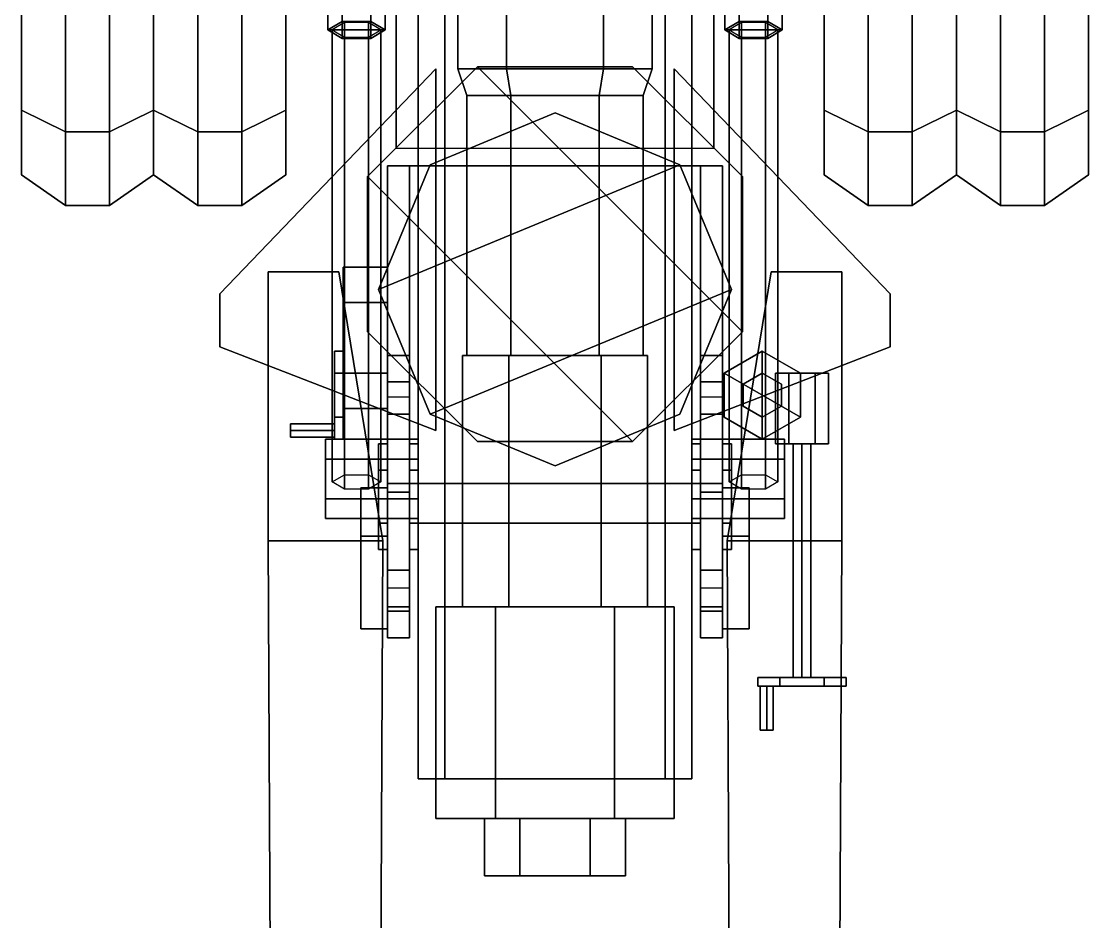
# Model space of a CAD drawing. Extents: x -1.2 to 1.2, y -5 to 5.4.
# Drawn here: x -1.21 to 1.21, y -1.434 to 0.608 of the extents above; entities that cross this region are included whole.
import ezdxf

# ---------------------------------------------------------------- set-up
doc = ezdxf.new("R2010")
doc.units = 0
doc.layers.get('0').update_dxf_attribs({"linetype": 'CONTINUOUS'})
for name, color, linetype in [('GUN', 1, 'CONTINUOUS'), ('HYDR1', 2, 'CONTINUOUS'), ('HYDR2', 4, 'CONTINUOUS'), ('LEGS', 5, 'CONTINUOUS'), ('SLEEVE', 5, 'CONTINUOUS'), ('TURRET', 3, 'CONTINUOUS'), ('WHEELS', 2, 'CONTINUOUS')]:
    doc.layers.add(name, color=color, linetype=linetype)

msp = doc.modelspace()

# ---------------------------------------------------------------- linework, layer by layer
for points in [[(-0.36, 1.42, 0.41), (-0.36, 0.32, 0.41), (-0.36, 0.32, 0.77), (-0.36, 1.42, 0.77)], [(-0.36, 0.32, 0.77), (0.36, 0.32, 0.77), (0.36, 1.42, 0.77), (-0.36, 1.42, 0.77)], [(0.36, 1.42, 0.77), (0.36, 0.32, 0.77), (0.36, 0.32, 0.41), (0.36, 1.42, 0.41)], [(-0.27, 0.5, 0.49), (-0.27, 0.5, 0.41), (-0.76, -0.01, 0.41), (-0.76, -0.01, 0.49)], [(-0.27, 0.5, 0.41), (-0.27, -0.32, 0.41), (-0.76, -0.13, 0.41), (-0.76, -0.01, 0.41)], [(-0.76, -0.01, 0.49), (-0.76, -0.13, 0.49), (-0.27, -0.32, 0.49), (-0.27, 0.5, 0.49)], [(-0.76, -0.01, 0.99), (-0.76, -0.13, 0.99), (-0.27, -0.32, 0.99), (-0.27, 0.5, 0.99)], [(-0.27, 0.5, 0.99), (-0.27, 0.5, 0.91), (-0.76, -0.01, 0.91), (-0.76, -0.01, 0.99)], [(-0.27, 0.5, 0.91), (-0.27, -0.32, 0.91), (-0.76, -0.13, 0.91), (-0.76, -0.01, 0.91)], [(-0.176, 0.505, 0.41), (-0.425, 0.256, 0.41), (-0.425, 0.256, 1.08), (-0.176, 0.505, 1.08)], [(-0.425, 0.256, 1.08), (0.176, -0.345, 1.08), (0.425, -0.096, 1.08), (-0.176, 0.505, 1.08)], [(-0.176, 0.505, 0.41), (0.425, -0.096, 0.41), (0.176, -0.345, 0.41), (-0.425, 0.256, 0.41)], [(-0.27, -0.32, 0.49), (-0.27, -0.32, 0.41), (-0.27, 0.5, 0.41), (-0.27, 0.5, 0.49)], [(-0.27, -0.32, 0.99), (-0.27, -0.32, 0.91), (-0.27, 0.5, 0.91), (-0.27, 0.5, 0.99)], [(0.176, 0.505, 0.41), (-0.176, 0.505, 0.41), (-0.176, 0.505, 1.08), (0.176, 0.505, 1.08)], [(-0.176, 0.505, 1.08), (0.425, -0.096, 1.08), (0.425, 0.256, 1.08), (0.176, 0.505, 1.08)], [(0.176, 0.505, 0.41), (0.425, 0.256, 0.41), (0.425, -0.096, 0.41), (-0.176, 0.505, 0.41)], [(0.425, 0.256, 0.41), (0.176, 0.505, 0.41), (0.176, 0.505, 1.08), (0.425, 0.256, 1.08)], [(0.27, 0.5, 0.41), (0.27, -0.32, 0.41), (0.27, -0.32, 0.49), (0.27, 0.5, 0.49)], [(0.27, 0.5, 0.49), (0.27, -0.32, 0.49), (0.76, -0.13, 0.49), (0.76, -0.01, 0.49)], [(0.76, -0.01, 0.49), (0.76, -0.01, 0.41), (0.27, 0.5, 0.41), (0.27, 0.5, 0.49)], [(0.76, -0.01, 0.41), (0.76, -0.13, 0.41), (0.27, -0.32, 0.41), (0.27, 0.5, 0.41)], [(0.27, 0.5, 0.99), (0.27, -0.32, 0.99), (0.76, -0.13, 0.99), (0.76, -0.01, 0.99)], [(0.76, -0.01, 0.99), (0.76, -0.01, 0.91), (0.27, 0.5, 0.91), (0.27, 0.5, 0.99)], [(0.27, 0.5, 0.91), (0.27, -0.32, 0.91), (0.27, -0.32, 0.99), (0.27, 0.5, 0.99)], [(0.76, -0.01, 0.91), (0.76, -0.13, 0.91), (0.27, -0.32, 0.91), (0.27, 0.5, 0.91)], [(-0.425, 0.256, 0.41), (-0.425, -0.096, 0.41), (-0.425, -0.096, 1.08), (-0.425, 0.256, 1.08)], [(-0.425, -0.096, 1.08), (-0.176, -0.345, 1.08), (0.176, -0.345, 1.08), (-0.425, 0.256, 1.08)], [(-0.425, 0.256, 0.41), (0.176, -0.345, 0.41), (-0.176, -0.345, 0.41), (-0.425, -0.096, 0.41)], [(0.425, -0.096, 0.41), (0.425, 0.256, 0.41), (0.425, 0.256, 1.08), (0.425, -0.096, 1.08)], [(-0.76, -0.01, 0.41), (-0.76, -0.13, 0.41), (-0.76, -0.13, 0.49), (-0.76, -0.01, 0.49)], [(-0.76, -0.01, 0.91), (-0.76, -0.13, 0.91), (-0.76, -0.13, 0.99), (-0.76, -0.01, 0.99)], [(0.76, -0.13, 0.49), (0.76, -0.13, 0.41), (0.76, -0.01, 0.41), (0.76, -0.01, 0.49)], [(0.76, -0.13, 0.99), (0.76, -0.13, 0.91), (0.76, -0.01, 0.91), (0.76, -0.01, 0.99)], [(-0.425, -0.096, 0.41), (-0.176, -0.345, 0.41), (-0.176, -0.345, 1.08), (-0.425, -0.096, 1.08)], [(0.176, -0.345, 0.41), (0.425, -0.096, 0.41), (0.425, -0.096, 1.08), (0.176, -0.345, 1.08)], [(-0.76, -0.13, 0.49), (-0.76, -0.13, 0.41), (-0.27, -0.32, 0.41), (-0.27, -0.32, 0.49)], [(-0.76, -0.13, 0.99), (-0.76, -0.13, 0.91), (-0.27, -0.32, 0.91), (-0.27, -0.32, 0.99)], [(0.27, -0.32, 0.49), (0.27, -0.32, 0.41), (0.76, -0.13, 0.41), (0.76, -0.13, 0.49)], [(0.27, -0.32, 0.99), (0.27, -0.32, 0.91), (0.76, -0.13, 0.91), (0.76, -0.13, 0.99)], [(-0.176, -0.345, 0.41), (0.176, -0.345, 0.41), (0.176, -0.345, 1.08), (-0.176, -0.345, 1.08)]]:
    msp.add_3dface(points)
at = {"layer": 'GUN'}
for points in [[(-0.11, 1.99, 2.1405), (-0.22, 1.99, 1.95), (-0.22, 0.5, 1.95), (-0.11, 0.5, 2.1405)], [(-0.22, 1.99, 1.95), (-0.11, 1.99, 1.7595), (-0.11, 0.5, 1.7595), (-0.22, 0.5, 1.95)], [(0.11, 1.99, 2.1405), (-0.11, 1.99, 2.1405), (-0.11, 0.5, 2.1405), (0.11, 0.5, 2.1405)], [(-0.11, 1.99, 1.7595), (0.11, 1.99, 1.7595), (0.11, 0.5, 1.7595), (-0.11, 0.5, 1.7595)], [(0.22, 1.99, 1.95), (0.11, 1.99, 2.1405), (0.11, 0.5, 2.1405), (0.22, 0.5, 1.95)], [(0.11, 1.99, 1.7595), (0.22, 1.99, 1.95), (0.22, 0.5, 1.95), (0.11, 0.5, 1.7595)], [(-0.11, 0.5, 2.1405), (-0.22, 0.5, 1.95), (-0.2, 0.44, 1.95), (-0.1, 0.44, 2.1232)], [(-0.22, 0.5, 1.95), (-0.11, 0.5, 1.7595), (-0.1, 0.44, 1.7768), (-0.2, 0.44, 1.95)], [(0.11, 0.5, 2.1405), (-0.11, 0.5, 2.1405), (-0.1, 0.44, 2.1232), (0.1, 0.44, 2.1232)], [(-0.11, 0.5, 1.7595), (0.11, 0.5, 1.7595), (0.1, 0.44, 1.7768), (-0.1, 0.44, 1.7768)], [(0.22, 0.5, 1.95), (0.11, 0.5, 2.1405), (0.1, 0.44, 2.1232), (0.2, 0.44, 1.95)], [(0.11, 0.5, 1.7595), (0.22, 0.5, 1.95), (0.2, 0.44, 1.95), (0.1, 0.44, 1.7768)], [(-0.1, 0.44, 2.1232), (-0.2, 0.44, 1.95), (-0.2, -0.15, 1.95), (-0.1, -0.15, 2.1232)], [(-0.2, 0.44, 1.95), (-0.1, 0.44, 1.7768), (-0.1, -0.15, 1.7768), (-0.2, -0.15, 1.95)], [(0.1, 0.44, 2.1232), (-0.1, 0.44, 2.1232), (-0.1, -0.15, 2.1232), (0.1, -0.15, 2.1232)], [(-0.1, 0.44, 1.7768), (0.1, 0.44, 1.7768), (0.1, -0.15, 1.7768), (-0.1, -0.15, 1.7768)], [(0.2, 0.44, 1.95), (0.1, 0.44, 2.1232), (0.1, -0.15, 2.1232), (0.2, -0.15, 1.95)], [(0.1, 0.44, 1.7768), (0.2, 0.44, 1.95), (0.2, -0.15, 1.95), (0.1, -0.15, 1.7768)], [(-0.105, -0.15, 2.1319), (-0.21, -0.15, 1.95), (-0.21, -0.72, 1.95), (-0.105, -0.72, 2.1319)], [(-0.21, -0.15, 1.95), (-0.105, -0.15, 1.7681), (-0.105, -0.72, 1.7681), (-0.21, -0.72, 1.95)], [(0.21, -0.15, 1.95), (-0.21, -0.15, 1.95), (-0.105, -0.15, 2.1319), (0.105, -0.15, 2.1319)], [(0.105, -0.15, 1.7681), (-0.105, -0.15, 1.7681), (-0.21, -0.15, 1.95), (0.21, -0.15, 1.95)], [(0.105, -0.15, 2.1319), (-0.105, -0.15, 2.1319), (-0.105, -0.72, 2.1319), (0.105, -0.72, 2.1319)], [(-0.105, -0.15, 1.7681), (0.105, -0.15, 1.7681), (0.105, -0.72, 1.7681), (-0.105, -0.72, 1.7681)], [(0.21, -0.15, 1.95), (0.105, -0.15, 2.1319), (0.105, -0.72, 2.1319), (0.21, -0.72, 1.95)], [(0.105, -0.15, 1.7681), (0.21, -0.15, 1.95), (0.21, -0.72, 1.95), (0.105, -0.72, 1.7681)], [(-0.135, -0.72, 2.1838), (-0.27, -0.72, 1.95), (-0.27, -1.2, 1.95), (-0.135, -1.2, 2.1838)], [(-0.27, -0.72, 1.95), (-0.135, -0.72, 1.7162), (-0.135, -1.2, 1.7162), (-0.27, -1.2, 1.95)], [(0.27, -0.72, 1.95), (-0.27, -0.72, 1.95), (-0.135, -0.72, 2.1838), (0.135, -0.72, 2.1838)], [(0.135, -0.72, 1.7162), (-0.135, -0.72, 1.7162), (-0.27, -0.72, 1.95), (0.27, -0.72, 1.95)], [(0.135, -0.72, 2.1838), (-0.135, -0.72, 2.1838), (-0.135, -1.2, 2.1838), (0.135, -1.2, 2.1838)], [(-0.135, -0.72, 1.7162), (0.135, -0.72, 1.7162), (0.135, -1.2, 1.7162), (-0.135, -1.2, 1.7162)], [(0.27, -0.72, 1.95), (0.135, -0.72, 2.1838), (0.135, -1.2, 2.1838), (0.27, -1.2, 1.95)], [(0.135, -0.72, 1.7162), (0.27, -0.72, 1.95), (0.27, -1.2, 1.95), (0.135, -1.2, 1.7162)], [(0.135, -1.2, 2.1838), (-0.135, -1.2, 2.1838), (-0.27, -1.2, 1.95), (0.27, -1.2, 1.95)], [(0.27, -1.2, 1.95), (-0.27, -1.2, 1.95), (-0.135, -1.2, 1.7162), (0.135, -1.2, 1.7162)], [(-0.08, -1.2, 2.0886), (-0.16, -1.2, 1.95), (-0.16, -1.33, 1.95), (-0.08, -1.33, 2.0886)], [(-0.16, -1.2, 1.95), (-0.08, -1.2, 1.8114), (-0.08, -1.33, 1.8114), (-0.16, -1.33, 1.95)], [(0.08, -1.2, 2.0886), (-0.08, -1.2, 2.0886), (-0.08, -1.33, 2.0886), (0.08, -1.33, 2.0886)], [(-0.08, -1.2, 1.8114), (0.08, -1.2, 1.8114), (0.08, -1.33, 1.8114), (-0.08, -1.33, 1.8114)], [(0.16, -1.2, 1.95), (0.08, -1.2, 2.0886), (0.08, -1.33, 2.0886), (0.16, -1.33, 1.95)], [(0.08, -1.2, 1.8114), (0.16, -1.2, 1.95), (0.16, -1.33, 1.95), (0.08, -1.33, 1.8114)], [(0.08, -1.33, 2.0886), (-0.08, -1.33, 2.0886), (-0.16, -1.33, 1.95), (0.16, -1.33, 1.95)], [(0.16, -1.33, 1.95), (-0.16, -1.33, 1.95), (-0.08, -1.33, 1.8114), (0.08, -1.33, 1.8114)]]:
    msp.add_3dface(points, dxfattribs=at)
at = {"layer": 'HYDR1'}
for points in [[(-0.4825, 1.2093, 1.7329), (-0.515, 1.19, 1.68), (-0.515, 0.5886, 1.8989), (-0.4825, 0.6078, 1.9518)], [(-0.515, 1.19, 1.68), (-0.4825, 1.1707, 1.6271), (-0.4825, 0.5693, 1.846), (-0.515, 0.5886, 1.8989)], [(-0.385, 1.19, 1.68), (-0.4175, 1.2093, 1.7329), (-0.4175, 0.6078, 1.9518), (-0.385, 0.5886, 1.8989)], [(-0.4175, 1.1707, 1.6271), (-0.385, 1.19, 1.68), (-0.385, 0.5886, 1.8989), (-0.4175, 0.5693, 1.846)], [(0.4175, 1.2093, 1.7329), (0.385, 1.19, 1.68), (0.385, 0.5886, 1.8989), (0.4175, 0.6078, 1.9518)], [(0.385, 1.19, 1.68), (0.4175, 1.1707, 1.6271), (0.4175, 0.5693, 1.846), (0.385, 0.5886, 1.8989)], [(0.515, 1.19, 1.68), (0.4825, 1.2093, 1.7329), (0.4825, 0.6078, 1.9518), (0.515, 0.5886, 1.8989)], [(0.4825, 1.1707, 1.6271), (0.515, 1.19, 1.68), (0.515, 0.5886, 1.8989), (0.4825, 0.5693, 1.846)], [(-0.4825, 1.1707, 1.6271), (-0.4175, 1.1707, 1.6271), (-0.4175, 0.5693, 1.846), (-0.4825, 0.5693, 1.846)], [(0.4175, 1.1707, 1.6271), (0.4825, 1.1707, 1.6271), (0.4825, 0.5693, 1.846), (0.4175, 0.5693, 1.846)], [(-0.4175, 0.6078, 1.9518), (-0.4825, 0.6078, 1.9518), (-0.515, 0.5886, 1.8989), (-0.385, 0.5886, 1.8989)], [(0.4825, 0.6078, 1.9518), (0.4175, 0.6078, 1.9518), (0.385, 0.5886, 1.8989), (0.515, 0.5886, 1.8989)], [(-0.385, 0.5886, 1.8989), (-0.515, 0.5886, 1.8989), (-0.4825, 0.5693, 1.846), (-0.4175, 0.5693, 1.846)], [(0.515, 0.5886, 1.8989), (0.385, 0.5886, 1.8989), (0.4175, 0.5693, 1.846), (0.4825, 0.5693, 1.846)]]:
    msp.add_3dface(points, dxfattribs=at)
at = {"layer": 'HYDR2'}
for points in [[(-0.4775, 0.6049, 1.9437), (-0.505, 0.5886, 1.8989), (-0.505, -0.4368, 2.2721), (-0.4775, -0.4205, 2.3169)], [(-0.505, 0.5886, 1.8989), (-0.4775, 0.5723, 1.8541), (-0.4775, -0.4531, 2.2273), (-0.505, -0.4368, 2.2721)], [(-0.4225, 0.6049, 1.9437), (-0.4775, 0.6049, 1.9437), (-0.4775, -0.4205, 2.3169), (-0.4225, -0.4205, 2.3169)], [(-0.395, 0.5886, 1.8989), (-0.4225, 0.6049, 1.9437), (-0.4225, -0.4205, 2.3169), (-0.395, -0.4368, 2.2721)], [(-0.4225, 0.5723, 1.8541), (-0.395, 0.5886, 1.8989), (-0.395, -0.4368, 2.2721), (-0.4225, -0.4531, 2.2273)], [(0.4225, 0.6049, 1.9437), (0.395, 0.5886, 1.8989), (0.395, -0.4368, 2.2721), (0.4225, -0.4205, 2.3169)], [(0.395, 0.5886, 1.8989), (0.4225, 0.5723, 1.8541), (0.4225, -0.4531, 2.2273), (0.395, -0.4368, 2.2721)], [(0.4775, 0.6049, 1.9437), (0.4225, 0.6049, 1.9437), (0.4225, -0.4205, 2.3169), (0.4775, -0.4205, 2.3169)], [(0.505, 0.5886, 1.8989), (0.4775, 0.6049, 1.9437), (0.4775, -0.4205, 2.3169), (0.505, -0.4368, 2.2721)], [(0.4775, 0.5723, 1.8541), (0.505, 0.5886, 1.8989), (0.505, -0.4368, 2.2721), (0.4775, -0.4531, 2.2273)], [(-0.4775, 0.5723, 1.8541), (-0.4225, 0.5723, 1.8541), (-0.4225, -0.4531, 2.2273), (-0.4775, -0.4531, 2.2273)], [(0.4225, 0.5723, 1.8541), (0.4775, 0.5723, 1.8541), (0.4775, -0.4531, 2.2273), (0.4225, -0.4531, 2.2273)], [(-0.52, -0.34, 2.27), (-0.52, -0.385, 2.3479), (-0.31, -0.385, 2.3479), (-0.31, -0.34, 2.27)], [(-0.52, -0.385, 2.1921), (-0.52, -0.34, 2.27), (-0.31, -0.34, 2.27), (-0.31, -0.385, 2.1921)], [(-0.52, -0.34, 2.27), (-0.52, -0.52, 2.27), (-0.52, -0.475, 2.3479), (-0.52, -0.385, 2.3479)], [(-0.52, -0.385, 2.1921), (-0.52, -0.475, 2.1921), (-0.52, -0.52, 2.27), (-0.52, -0.34, 2.27)], [(-0.31, -0.475, 2.1921), (-0.31, -0.385, 2.1921), (-0.31, -0.34, 2.27), (-0.31, -0.52, 2.27)], [(-0.31, -0.52, 2.27), (-0.31, -0.34, 2.27), (-0.31, -0.385, 2.3479), (-0.31, -0.475, 2.3479)], [(0.52, -0.34, 2.27), (0.52, -0.385, 2.1921), (0.31, -0.385, 2.1921), (0.31, -0.34, 2.27)], [(0.52, -0.385, 2.3479), (0.52, -0.34, 2.27), (0.31, -0.34, 2.27), (0.31, -0.385, 2.3479)], [(0.31, -0.52, 2.27), (0.31, -0.34, 2.27), (0.31, -0.385, 2.1921), (0.31, -0.475, 2.1921)], [(0.31, -0.475, 2.3479), (0.31, -0.385, 2.3479), (0.31, -0.34, 2.27), (0.31, -0.52, 2.27)], [(0.52, -0.475, 2.1921), (0.52, -0.385, 2.1921), (0.52, -0.34, 2.27), (0.52, -0.52, 2.27)], [(0.52, -0.52, 2.27), (0.52, -0.34, 2.27), (0.52, -0.385, 2.3479), (0.52, -0.475, 2.3479)], [(-0.52, -0.385, 2.3479), (-0.52, -0.475, 2.3479), (-0.31, -0.475, 2.3479), (-0.31, -0.385, 2.3479)], [(-0.52, -0.475, 2.1921), (-0.52, -0.385, 2.1921), (-0.31, -0.385, 2.1921), (-0.31, -0.475, 2.1921)], [(0.52, -0.475, 2.3479), (0.52, -0.385, 2.3479), (0.31, -0.385, 2.3479), (0.31, -0.475, 2.3479)], [(0.52, -0.385, 2.1921), (0.52, -0.475, 2.1921), (0.31, -0.475, 2.1921), (0.31, -0.385, 2.1921)], [(-0.52, -0.475, 2.3479), (-0.52, -0.52, 2.27), (-0.31, -0.52, 2.27), (-0.31, -0.475, 2.3479)], [(-0.52, -0.52, 2.27), (-0.52, -0.475, 2.1921), (-0.31, -0.475, 2.1921), (-0.31, -0.52, 2.27)], [(0.52, -0.475, 2.1921), (0.52, -0.52, 2.27), (0.31, -0.52, 2.27), (0.31, -0.475, 2.1921)], [(0.52, -0.52, 2.27), (0.52, -0.475, 2.3479), (0.31, -0.475, 2.3479), (0.31, -0.52, 2.27)]]:
    msp.add_3dface(points, dxfattribs=at)
at = {"layer": 'LEGS'}
for points in [[(-0.65, 0.04, 0.44), (-0.65, -0.57, 0.44), (-0.65, -0.57, 0.91), (-0.65, 0.04, 0.91)], [(-0.49, 0.04, 0.44), (-0.39, -0.57, 0.44), (-0.65, -0.57, 0.44), (-0.65, 0.04, 0.44)], [(-0.65, 0.04, 0.91), (-0.65, -0.57, 0.91), (-0.39, -0.57, 0.91), (-0.49, 0.04, 0.91)], [(-0.49, 0.04, 0.91), (-0.49, 0.04, 0.44), (-0.65, 0.04, 0.44), (-0.65, 0.04, 0.91)], [(-0.39, -0.57, 0.91), (-0.39, -0.57, 0.44), (-0.49, 0.04, 0.44), (-0.49, 0.04, 0.91)], [(0.49, 0.04, 0.44), (0.39, -0.57, 0.44), (0.39, -0.57, 0.91), (0.49, 0.04, 0.91)], [(0.65, 0.04, 0.44), (0.65, -0.57, 0.44), (0.39, -0.57, 0.44), (0.49, 0.04, 0.44)], [(0.49, 0.04, 0.91), (0.39, -0.57, 0.91), (0.65, -0.57, 0.91), (0.65, 0.04, 0.91)], [(0.65, 0.04, 0.91), (0.65, 0.04, 0.44), (0.49, 0.04, 0.44), (0.49, 0.04, 0.91)], [(0.65, -0.57, 0.91), (0.65, -0.57, 0.44), (0.65, 0.04, 0.44), (0.65, 0.04, 0.91)], [(-0.65, -0.57, 0.44), (-0.63, -4.8, 0.44), (-0.63, -4.8, 0.58), (-0.65, -0.57, 0.91)], [(-0.65, -0.57, 0.91), (-0.63, -4.8, 0.58), (-0.41, -4.8, 0.58), (-0.39, -0.57, 0.91)], [(-0.39, -0.57, 0.44), (-0.41, -4.8, 0.44), (-0.63, -4.8, 0.44), (-0.65, -0.57, 0.44)], [(-0.39, -0.57, 0.91), (-0.39, -0.57, 0.44), (-0.65, -0.57, 0.44), (-0.65, -0.57, 0.91)], [(-0.65, -0.57, 0.91), (-0.65, -0.57, 0.44), (-0.39, -0.57, 0.44), (-0.39, -0.57, 0.91)], [(-0.41, -4.8, 0.58), (-0.41, -4.8, 0.44), (-0.39, -0.57, 0.44), (-0.39, -0.57, 0.91)], [(0.39, -0.57, 0.44), (0.41, -4.8, 0.44), (0.41, -4.8, 0.58), (0.39, -0.57, 0.91)], [(0.65, -0.57, 0.91), (0.65, -0.57, 0.44), (0.39, -0.57, 0.44), (0.39, -0.57, 0.91)], [(0.39, -0.57, 0.91), (0.41, -4.8, 0.58), (0.63, -4.8, 0.58), (0.65, -0.57, 0.91)], [(0.65, -0.57, 0.44), (0.63, -4.8, 0.44), (0.41, -4.8, 0.44), (0.39, -0.57, 0.44)], [(0.39, -0.57, 0.91), (0.39, -0.57, 0.44), (0.65, -0.57, 0.44), (0.65, -0.57, 0.91)], [(0.63, -4.8, 0.58), (0.63, -4.8, 0.44), (0.65, -0.57, 0.44), (0.65, -0.57, 0.91)]]:
    msp.add_3dface(points, dxfattribs=at)
at = {"layer": 'SLEEVE'}
for points in [[(-0.25, 1.55, 1.39), (-0.25, -0.53, 1.39), (-0.31, -0.53, 1.45), (-0.31, 1.55, 1.45)], [(-0.31, 1.55, 1.45), (-0.31, -0.53, 1.45), (-0.31, -0.53, 1.76), (-0.31, 1.55, 1.76)], [(-0.31, 1.55, 1.76), (-0.31, -0.53, 1.76), (0.31, -0.53, 1.76), (0.31, 1.55, 1.76)], [(0.25, 1.55, 1.39), (0.25, -0.53, 1.39), (-0.25, -0.53, 1.39), (-0.25, 1.55, 1.39)], [(0.31, -0.53, 1.45), (0.25, -0.53, 1.39), (0.25, 1.55, 1.39), (0.31, 1.55, 1.45)], [(0.31, -0.53, 1.76), (0.31, -0.53, 1.45), (0.31, 1.55, 1.45), (0.31, 1.55, 1.76)], [(-0.38, -0.41, 1.9939), (-0.38, -0.35, 1.89), (-0.4, -0.35, 1.89), (-0.4, -0.41, 1.9939)], [(-0.38, -0.35, 1.89), (-0.38, -0.41, 1.7861), (-0.4, -0.41, 1.7861), (-0.4, -0.35, 1.89)], [(-0.4, -0.53, 1.7861), (-0.4, -0.41, 1.9939), (-0.4, -0.35, 1.89), (-0.4, -0.41, 1.7861)], [(-0.31, -0.41, 1.9939), (-0.31, -0.35, 1.89), (-0.33, -0.35, 1.89), (-0.33, -0.41, 1.9939)], [(-0.31, -0.35, 1.89), (-0.31, -0.41, 1.7861), (-0.33, -0.41, 1.7861), (-0.33, -0.35, 1.89)], [(0.33, -0.41, 1.9939), (0.33, -0.35, 1.89), (0.31, -0.35, 1.89), (0.31, -0.41, 1.9939)], [(0.33, -0.35, 1.89), (0.33, -0.41, 1.7861), (0.31, -0.41, 1.7861), (0.31, -0.35, 1.89)], [(0.4, -0.41, 1.9939), (0.4, -0.35, 1.89), (0.38, -0.35, 1.89), (0.38, -0.41, 1.9939)], [(0.4, -0.35, 1.89), (0.4, -0.41, 1.7861), (0.38, -0.41, 1.7861), (0.38, -0.35, 1.89)], [(0.4, -0.41, 1.7861), (0.4, -0.35, 1.89), (0.4, -0.41, 1.9939), (0.4, -0.53, 1.7861)], [(-0.38, -0.53, 1.9939), (-0.38, -0.41, 1.9939), (-0.4, -0.41, 1.9939), (-0.4, -0.53, 1.9939)], [(-0.38, -0.41, 1.7861), (-0.38, -0.53, 1.7861), (-0.4, -0.53, 1.7861), (-0.4, -0.41, 1.7861)], [(-0.4, -0.59, 1.89), (-0.4, -0.53, 1.9939), (-0.4, -0.41, 1.9939), (-0.4, -0.53, 1.7861)], [(-0.31, -0.53, 1.9939), (-0.31, -0.41, 1.9939), (-0.33, -0.41, 1.9939), (-0.33, -0.53, 1.9939)], [(-0.31, -0.41, 1.7861), (-0.31, -0.53, 1.7861), (-0.33, -0.53, 1.7861), (-0.33, -0.41, 1.7861)], [(0.33, -0.53, 1.9939), (0.33, -0.41, 1.9939), (0.31, -0.41, 1.9939), (0.31, -0.53, 1.9939)], [(0.33, -0.41, 1.7861), (0.33, -0.53, 1.7861), (0.31, -0.53, 1.7861), (0.31, -0.41, 1.7861)], [(0.4, -0.53, 1.9939), (0.4, -0.41, 1.9939), (0.38, -0.41, 1.9939), (0.38, -0.53, 1.9939)], [(0.4, -0.41, 1.7861), (0.4, -0.53, 1.7861), (0.38, -0.53, 1.7861), (0.38, -0.41, 1.7861)], [(0.4, -0.53, 1.7861), (0.4, -0.41, 1.9939), (0.4, -0.53, 1.9939), (0.4, -0.59, 1.89)], [(-0.38, -0.59, 1.89), (-0.38, -0.53, 1.9939), (-0.4, -0.53, 1.9939), (-0.4, -0.59, 1.89)], [(-0.38, -0.53, 1.7861), (-0.38, -0.59, 1.89), (-0.4, -0.59, 1.89), (-0.4, -0.53, 1.7861)], [(-0.31, -0.59, 1.89), (-0.31, -0.53, 1.9939), (-0.33, -0.53, 1.9939), (-0.33, -0.59, 1.89)], [(-0.31, -0.53, 1.7861), (-0.31, -0.59, 1.89), (-0.33, -0.59, 1.89), (-0.33, -0.53, 1.7861)], [(-0.31, -0.53, 1.45), (-0.25, -0.53, 1.39), (0.25, -0.53, 1.39), (0.31, -0.53, 1.45)], [(-0.31, -0.53, 1.76), (-0.31, -0.53, 1.45), (0.31, -0.53, 1.45), (0.31, -0.53, 1.76)], [(-0.31, -0.53, 1.45), (-0.31, -1.11, 1.45), (-0.31, -1.11, 1.76), (-0.31, -0.53, 1.76)], [(-0.25, -0.53, 1.39), (-0.25, -1.11, 1.39), (-0.31, -1.11, 1.45), (-0.31, -0.53, 1.45)], [(-0.31, -1.11, 1.76), (-0.31, -1.11, 1.45), (-0.31, -0.53, 1.45), (-0.31, -0.53, 1.76)], [(-0.31, -1.11, 1.45), (-0.25, -1.11, 1.39), (-0.25, -0.53, 1.39), (-0.31, -0.53, 1.45)], [(0.25, -0.53, 1.39), (0.25, -1.11, 1.39), (-0.25, -1.11, 1.39), (-0.25, -0.53, 1.39)], [(-0.25, -0.53, 1.39), (-0.25, -1.11, 1.39), (0.25, -1.11, 1.39), (0.25, -0.53, 1.39)], [(0.31, -1.11, 1.45), (0.25, -1.11, 1.39), (0.25, -0.53, 1.39), (0.31, -0.53, 1.45)], [(0.25, -0.53, 1.39), (0.25, -1.11, 1.39), (0.31, -1.11, 1.45), (0.31, -0.53, 1.45)], [(0.31, -1.11, 1.76), (0.31, -1.11, 1.45), (0.31, -0.53, 1.45), (0.31, -0.53, 1.76)], [(0.31, -0.53, 1.45), (0.31, -1.11, 1.45), (0.31, -1.11, 1.76), (0.31, -0.53, 1.76)], [(0.33, -0.59, 1.89), (0.33, -0.53, 1.9939), (0.31, -0.53, 1.9939), (0.31, -0.59, 1.89)], [(0.33, -0.53, 1.7861), (0.33, -0.59, 1.89), (0.31, -0.59, 1.89), (0.31, -0.53, 1.7861)], [(0.4, -0.59, 1.89), (0.4, -0.53, 1.9939), (0.38, -0.53, 1.9939), (0.38, -0.59, 1.89)], [(0.4, -0.53, 1.7861), (0.4, -0.59, 1.89), (0.38, -0.59, 1.89), (0.38, -0.53, 1.7861)]]:
    msp.add_3dface(points, dxfattribs=at)
at = {"layer": 'TURRET'}
for points in [[(0, 0.4, 1.32), (-0.2828, 0.2828, 1.32), (-0.4, 0, 1.32), (0.2828, 0.2828, 1.32)], [(0, 0.4, 1.08), (-0.2828, 0.2828, 1.08), (-0.2828, 0.2828, 1.32), (0, 0.4, 1.32)], [(0.2828, 0.2828, 1.08), (0, 0.4, 1.08), (0, 0.4, 1.32), (0.2828, 0.2828, 1.32)], [(-0.2828, 0.2828, 1.08), (-0.4, 0, 1.08), (-0.4, 0, 1.32), (-0.2828, 0.2828, 1.32)], [(0.2828, 0.2828, 1.32), (-0.4, 0, 1.32), (-0.2828, -0.2828, 1.32), (0.4, 0, 1.32)], [(-0.38, 0.28, 1.32), (-0.38, -0.44, 1.32), (-0.38, -0.72, 1.67), (-0.38, -0.15, 1.75)], [(-0.33, -0.15, 1.75), (-0.33, 0.28, 1.32), (-0.38, 0.28, 1.32), (-0.38, -0.15, 1.75)], [(-0.38, 0.28, 1.32), (0.38, 0.28, 1.32), (0.38, 0.28, 1.27), (-0.38, 0.28, 1.27)], [(0.38, 0.28, 1.27), (0.38, -0.44, 1.27), (-0.38, -0.44, 1.27), (-0.38, 0.28, 1.27)], [(-0.38, 0.28, 1.27), (-0.38, -0.44, 1.27), (-0.38, -0.44, 1.32), (-0.38, 0.28, 1.32)], [(-0.33, -0.72, 1.67), (-0.33, -0.44, 1.32), (-0.33, 0.28, 1.32), (-0.33, -0.15, 1.75)], [(-0.33, -0.44, 1.32), (0.33, -0.44, 1.32), (0.33, 0.28, 1.32), (-0.33, 0.28, 1.32)], [(0.4, 0, 1.08), (0.2828, 0.2828, 1.08), (0.2828, 0.2828, 1.32), (0.4, 0, 1.32)], [(0.38, -0.15, 1.75), (0.38, 0.28, 1.32), (0.33, 0.28, 1.32), (0.33, -0.15, 1.75)], [(0.33, 0.28, 1.32), (0.33, -0.44, 1.32), (0.33, -0.72, 1.67), (0.33, -0.15, 1.75)], [(0.38, -0.72, 1.67), (0.38, -0.44, 1.32), (0.38, 0.28, 1.32), (0.38, -0.15, 1.75)], [(0.38, 0.28, 1.32), (0.38, -0.44, 1.32), (0.38, -0.44, 1.27), (0.38, 0.28, 1.27)], [(-0.38, -0.03, 1.5886), (-0.38, 0.05, 1.45), (-0.48, 0.05, 1.45), (-0.48, -0.03, 1.5886)], [(-0.38, 0.05, 1.45), (-0.38, -0.03, 1.3114), (-0.48, -0.03, 1.3114), (-0.48, 0.05, 1.45)], [(-0.48, -0.19, 1.5886), (-0.48, -0.03, 1.5886), (-0.48, 0.05, 1.45), (-0.48, -0.27, 1.45)], [(-0.48, -0.27, 1.45), (-0.48, 0.05, 1.45), (-0.48, -0.03, 1.3114), (-0.48, -0.19, 1.3114)], [(-0.4, 0, 1.08), (-0.2828, -0.2828, 1.08), (-0.2828, -0.2828, 1.32), (-0.4, 0, 1.32)], [(0.2828, -0.2828, 1.08), (0.4, 0, 1.08), (0.4, 0, 1.32), (0.2828, -0.2828, 1.32)], [(0.4, 0, 1.32), (-0.2828, -0.2828, 1.32), (0, -0.4, 1.32), (0.2828, -0.2828, 1.32)], [(-0.38, -0.19, 1.5886), (-0.38, -0.03, 1.5886), (-0.48, -0.03, 1.5886), (-0.48, -0.19, 1.5886)], [(-0.38, -0.03, 1.3114), (-0.38, -0.19, 1.3114), (-0.48, -0.19, 1.3114), (-0.48, -0.03, 1.3114)], [(-0.48, -0.19, 1.5366), (-0.48, -0.14, 1.45), (-0.5, -0.14, 1.45), (-0.5, -0.19, 1.5366)], [(-0.48, -0.14, 1.45), (-0.48, -0.19, 1.3634), (-0.5, -0.19, 1.3634), (-0.5, -0.14, 1.45)], [(-0.5, -0.29, 1.5366), (-0.5, -0.19, 1.5366), (-0.5, -0.14, 1.45), (-0.5, -0.34, 1.45)], [(-0.5, -0.34, 1.45), (-0.5, -0.14, 1.45), (-0.5, -0.19, 1.3634), (-0.5, -0.29, 1.3634)], [(-0.48, -0.34, 1.45), (-0.48, -0.14, 1.45), (-0.48, -0.19, 1.5366), (-0.48, -0.29, 1.5366)], [(-0.48, -0.29, 1.3634), (-0.48, -0.19, 1.3634), (-0.48, -0.14, 1.45), (-0.48, -0.34, 1.45)], [(0.47, -0.14, 1.22), (0.3834, -0.19, 1.22), (0.3834, -0.19, 1.32), (0.47, -0.14, 1.32)], [(0.3834, -0.19, 1.32), (0.5566, -0.29, 1.32), (0.5566, -0.19, 1.32), (0.47, -0.14, 1.32)], [(0.3834, -0.29, 1.22), (0.3834, -0.19, 1.22), (0.47, -0.14, 1.22), (0.47, -0.34, 1.22)], [(0.5566, -0.19, 1.22), (0.47, -0.14, 1.22), (0.47, -0.14, 1.32), (0.5566, -0.19, 1.32)], [(0.47, -0.34, 1.22), (0.47, -0.14, 1.22), (0.5566, -0.19, 1.22), (0.5566, -0.29, 1.22)], [(-0.33, -0.73, 1.97), (-0.33, -0.15, 1.75), (-0.38, -0.15, 1.75), (-0.38, -0.73, 1.97)], [(-0.38, -0.15, 1.75), (-0.38, -0.72, 1.67), (-0.38, -0.79, 1.84), (-0.38, -0.73, 1.97)], [(-0.33, -0.79, 1.84), (-0.33, -0.72, 1.67), (-0.33, -0.15, 1.75), (-0.33, -0.73, 1.97)], [(0.33, -0.15, 1.75), (0.33, -0.72, 1.67), (0.33, -0.79, 1.84), (0.33, -0.73, 1.97)], [(0.38, -0.73, 1.97), (0.38, -0.15, 1.75), (0.33, -0.15, 1.75), (0.33, -0.73, 1.97)], [(0.38, -0.79, 1.84), (0.38, -0.72, 1.67), (0.38, -0.15, 1.75), (0.38, -0.73, 1.97)], [(-0.48, -0.29, 1.5366), (-0.48, -0.19, 1.5366), (-0.5, -0.19, 1.5366), (-0.5, -0.29, 1.5366)], [(-0.48, -0.19, 1.3634), (-0.48, -0.29, 1.3634), (-0.5, -0.29, 1.3634), (-0.5, -0.19, 1.3634)], [(-0.38, -0.27, 1.45), (-0.38, -0.19, 1.5886), (-0.48, -0.19, 1.5886), (-0.48, -0.27, 1.45)], [(-0.38, -0.19, 1.3114), (-0.38, -0.27, 1.45), (-0.48, -0.27, 1.45), (-0.48, -0.19, 1.3114)], [(0.3834, -0.19, 1.22), (0.3834, -0.29, 1.22), (0.3834, -0.29, 1.32), (0.3834, -0.19, 1.32)], [(0.3834, -0.29, 1.32), (0.47, -0.34, 1.32), (0.5566, -0.29, 1.32), (0.3834, -0.19, 1.32)], [(0.47, -0.19, 1.12), (0.4267, -0.215, 1.12), (0.4267, -0.215, 1.22), (0.47, -0.19, 1.22)], [(0.47, -0.19, 1.12), (0.47, -0.29, 1.12), (0.4267, -0.265, 1.12), (0.4267, -0.215, 1.12)], [(0.5133, -0.215, 1.12), (0.47, -0.19, 1.12), (0.47, -0.19, 1.22), (0.5133, -0.215, 1.22)], [(0.5133, -0.215, 1.12), (0.5133, -0.265, 1.12), (0.47, -0.29, 1.12), (0.47, -0.19, 1.12)], [(0.53, -0.19, 1.322), (0.5, -0.19, 1.27), (0.5, -0.35, 1.27), (0.53, -0.35, 1.322)], [(0.5, -0.19, 1.27), (0.53, -0.19, 1.218), (0.53, -0.35, 1.218), (0.5, -0.35, 1.27)], [(0.62, -0.19, 1.27), (0.5, -0.19, 1.27), (0.53, -0.19, 1.322), (0.59, -0.19, 1.322)], [(0.59, -0.19, 1.218), (0.53, -0.19, 1.218), (0.5, -0.19, 1.27), (0.62, -0.19, 1.27)], [(0.59, -0.19, 1.322), (0.53, -0.19, 1.322), (0.53, -0.35, 1.322), (0.59, -0.35, 1.322)], [(0.53, -0.19, 1.218), (0.59, -0.19, 1.218), (0.59, -0.35, 1.218), (0.53, -0.35, 1.218)], [(0.5566, -0.29, 1.22), (0.5566, -0.19, 1.22), (0.5566, -0.19, 1.32), (0.5566, -0.29, 1.32)], [(0.62, -0.19, 1.27), (0.59, -0.19, 1.322), (0.59, -0.35, 1.322), (0.62, -0.35, 1.27)], [(0.59, -0.19, 1.218), (0.62, -0.19, 1.27), (0.62, -0.35, 1.27), (0.59, -0.35, 1.218)], [(-0.33, -0.2832, 2.0468), (-0.33, -0.21, 1.87), (-0.38, -0.21, 1.87), (-0.38, -0.2832, 2.0468)], [(-0.33, -0.21, 1.87), (-0.33, -0.2448, 1.786), (-0.38, -0.2448, 1.786), (-0.38, -0.21, 1.87)], [(-0.38, -0.21, 1.87), (-0.38, -0.2448, 1.786), (-0.38, -0.6769, 1.9499), (-0.38, -0.6368, 2.0468)], [(-0.38, -0.2832, 2.0468), (-0.38, -0.21, 1.87), (-0.38, -0.6368, 2.0468), (-0.38, -0.46, 2.12)], [(-0.33, -0.6368, 2.0468), (-0.33, -0.21, 1.87), (-0.33, -0.2832, 2.0468), (-0.33, -0.46, 2.12)], [(-0.33, -0.6769, 1.9499), (-0.33, -0.2448, 1.786), (-0.33, -0.21, 1.87), (-0.33, -0.6368, 2.0468)], [(0.33, -0.2832, 2.0468), (0.33, -0.21, 1.87), (0.33, -0.6368, 2.0468), (0.33, -0.46, 2.12)], [(0.33, -0.21, 1.87), (0.33, -0.2448, 1.786), (0.33, -0.6769, 1.9499), (0.33, -0.6368, 2.0468)], [(0.38, -0.2832, 2.0468), (0.38, -0.21, 1.87), (0.33, -0.21, 1.87), (0.33, -0.2832, 2.0468)], [(0.38, -0.21, 1.87), (0.38, -0.2448, 1.786), (0.33, -0.2448, 1.786), (0.33, -0.21, 1.87)], [(0.38, -0.6769, 1.9499), (0.38, -0.2448, 1.786), (0.38, -0.21, 1.87), (0.38, -0.6368, 2.0468)], [(0.38, -0.6368, 2.0468), (0.38, -0.21, 1.87), (0.38, -0.2832, 2.0468), (0.38, -0.46, 2.12)], [(0.4267, -0.215, 1.12), (0.4267, -0.265, 1.12), (0.4267, -0.265, 1.22), (0.4267, -0.215, 1.22)], [(0.5133, -0.265, 1.12), (0.5133, -0.215, 1.12), (0.5133, -0.215, 1.22), (0.5133, -0.265, 1.22)], [(0.4267, -0.265, 1.12), (0.47, -0.29, 1.12), (0.47, -0.29, 1.22), (0.4267, -0.265, 1.22)], [(0.47, -0.29, 1.12), (0.5133, -0.265, 1.12), (0.5133, -0.265, 1.22), (0.47, -0.29, 1.22)], [(-0.48, -0.34, 1.45), (-0.48, -0.29, 1.5366), (-0.5, -0.29, 1.5366), (-0.5, -0.34, 1.45)], [(-0.48, -0.29, 1.3634), (-0.48, -0.34, 1.45), (-0.5, -0.34, 1.45), (-0.5, -0.29, 1.3634)], [(-0.33, -0.46, 2.12), (-0.33, -0.2832, 2.0468), (-0.38, -0.2832, 2.0468), (-0.38, -0.46, 2.12)], [(-0.2828, -0.2828, 1.08), (0, -0.4, 1.08), (0, -0.4, 1.32), (-0.2828, -0.2828, 1.32)], [(0, -0.4, 1.08), (0.2828, -0.2828, 1.08), (0.2828, -0.2828, 1.32), (0, -0.4, 1.32)], [(0.38, -0.46, 2.12), (0.38, -0.2832, 2.0468), (0.33, -0.2832, 2.0468), (0.33, -0.46, 2.12)], [(0.3834, -0.29, 1.22), (0.47, -0.34, 1.22), (0.47, -0.34, 1.32), (0.3834, -0.29, 1.32)], [(0.47, -0.34, 1.22), (0.5566, -0.29, 1.22), (0.5566, -0.29, 1.32), (0.47, -0.34, 1.32)], [(-0.5, -0.32, 1.465), (-0.5, -0.305, 1.45), (-0.6, -0.305, 1.45), (-0.6, -0.32, 1.465)], [(-0.5, -0.305, 1.45), (-0.5, -0.32, 1.435), (-0.6, -0.32, 1.435), (-0.6, -0.305, 1.45)], [(-0.6, -0.32, 1.465), (-0.6, -0.305, 1.45), (-0.6, -0.32, 1.435), (-0.6, -0.335, 1.45)], [(-0.5, -0.335, 1.45), (-0.5, -0.32, 1.465), (-0.6, -0.32, 1.465), (-0.6, -0.335, 1.45)], [(-0.5, -0.32, 1.435), (-0.5, -0.335, 1.45), (-0.6, -0.335, 1.45), (-0.6, -0.32, 1.435)], [(0.59, -0.35, 1.322), (0.53, -0.35, 1.322), (0.5, -0.35, 1.27), (0.62, -0.35, 1.27)], [(0.62, -0.35, 1.27), (0.5, -0.35, 1.27), (0.53, -0.35, 1.218), (0.59, -0.35, 1.218)], [(0.56, -0.88, 1.25), (0.54, -0.88, 1.27), (0.54, -0.35, 1.27), (0.56, -0.35, 1.25)], [(0.54, -0.88, 1.27), (0.56, -0.88, 1.29), (0.56, -0.35, 1.29), (0.54, -0.35, 1.27)], [(0.58, -0.88, 1.27), (0.56, -0.88, 1.25), (0.56, -0.35, 1.25), (0.58, -0.35, 1.27)], [(0.56, -0.88, 1.29), (0.58, -0.88, 1.27), (0.58, -0.35, 1.27), (0.56, -0.35, 1.29)], [(-0.44, -0.45, 1.79), (-0.44, -0.77, 1.89), (-0.44, -0.56, 2.5), (-0.44, -0.45, 2.45)], [(-0.38, -0.45, 2.45), (-0.38, -0.45, 1.79), (-0.44, -0.45, 1.79), (-0.44, -0.45, 2.45)], [(-0.44, -0.45, 2.45), (-0.44, -0.56, 2.5), (-0.38, -0.56, 2.5), (-0.38, -0.45, 2.45)], [(-0.38, -0.45, 1.79), (-0.38, -0.77, 1.89), (-0.44, -0.77, 1.89), (-0.44, -0.45, 1.79)], [(-0.38, -0.72, 1.67), (-0.38, -0.44, 1.32), (-0.33, -0.44, 1.32), (-0.33, -0.72, 1.67)], [(-0.38, -0.44, 1.27), (0.38, -0.44, 1.27), (0.38, -0.44, 1.32), (-0.38, -0.44, 1.32)], [(-0.38, -0.56, 2.5), (-0.38, -0.77, 1.89), (-0.38, -0.45, 1.79), (-0.38, -0.45, 2.45)], [(0.33, -0.72, 1.67), (0.33, -0.44, 1.32), (0.38, -0.44, 1.32), (0.38, -0.72, 1.67)], [(0.44, -0.45, 1.79), (0.44, -0.77, 1.89), (0.38, -0.77, 1.89), (0.38, -0.45, 1.79)], [(0.44, -0.45, 2.45), (0.44, -0.45, 1.79), (0.38, -0.45, 1.79), (0.38, -0.45, 2.45)], [(0.38, -0.45, 1.79), (0.38, -0.77, 1.89), (0.38, -0.56, 2.5), (0.38, -0.45, 2.45)], [(0.38, -0.45, 2.45), (0.38, -0.56, 2.5), (0.44, -0.56, 2.5), (0.44, -0.45, 2.45)], [(0.44, -0.56, 2.5), (0.44, -0.77, 1.89), (0.44, -0.45, 1.79), (0.44, -0.45, 2.45)], [(-0.33, -0.6368, 2.0468), (-0.33, -0.46, 2.12), (-0.38, -0.46, 2.12), (-0.38, -0.6368, 2.0468)], [(0.38, -0.6368, 2.0468), (0.38, -0.46, 2.12), (0.33, -0.46, 2.12), (0.33, -0.6368, 2.0468)], [(-0.44, -0.56, 2.5), (-0.44, -0.77, 1.89), (-0.38, -0.77, 1.89), (-0.38, -0.56, 2.5)], [(0.38, -0.56, 2.5), (0.38, -0.77, 1.89), (0.44, -0.77, 1.89), (0.44, -0.56, 2.5)], [(-0.33, -0.6769, 1.9499), (-0.33, -0.6368, 2.0468), (-0.38, -0.6368, 2.0468), (-0.38, -0.6769, 1.9499)], [(0.38, -0.6769, 1.9499), (0.38, -0.6368, 2.0468), (0.33, -0.6368, 2.0468), (0.33, -0.6769, 1.9499)], [(-0.38, -0.79, 1.84), (-0.38, -0.72, 1.67), (-0.33, -0.72, 1.67), (-0.33, -0.79, 1.84)], [(0.33, -0.79, 1.84), (0.33, -0.72, 1.67), (0.38, -0.72, 1.67), (0.38, -0.79, 1.84)], [(-0.38, -0.73, 1.97), (-0.38, -0.79, 1.84), (-0.33, -0.79, 1.84), (-0.33, -0.73, 1.97)], [(0.33, -0.73, 1.97), (0.33, -0.79, 1.84), (0.38, -0.79, 1.84), (0.38, -0.73, 1.97)], [(0.51, -0.88, 1.3566), (0.61, -0.88, 1.3566), (0.66, -0.88, 1.27), (0.46, -0.88, 1.27)], [(0.46, -0.88, 1.27), (0.66, -0.88, 1.27), (0.61, -0.88, 1.1834), (0.51, -0.88, 1.1834)], [(0.51, -0.88, 1.3566), (0.46, -0.88, 1.27), (0.46, -0.9, 1.27), (0.51, -0.9, 1.3566)], [(0.46, -0.88, 1.27), (0.51, -0.88, 1.1834), (0.51, -0.9, 1.1834), (0.46, -0.9, 1.27)], [(0.61, -0.88, 1.3566), (0.51, -0.88, 1.3566), (0.51, -0.9, 1.3566), (0.61, -0.9, 1.3566)], [(0.51, -0.88, 1.1834), (0.61, -0.88, 1.1834), (0.61, -0.9, 1.1834), (0.51, -0.9, 1.1834)], [(0.66, -0.88, 1.27), (0.61, -0.88, 1.3566), (0.61, -0.9, 1.3566), (0.66, -0.9, 1.27)], [(0.61, -0.88, 1.1834), (0.66, -0.88, 1.27), (0.66, -0.9, 1.27), (0.61, -0.9, 1.1834)], [(0.46, -0.9, 1.27), (0.66, -0.9, 1.27), (0.61, -0.9, 1.3566), (0.51, -0.9, 1.3566)], [(0.51, -0.9, 1.1834), (0.61, -0.9, 1.1834), (0.66, -0.9, 1.27), (0.46, -0.9, 1.27)], [(0.48, -0.9, 1.285), (0.465, -0.9, 1.27), (0.465, -1, 1.27), (0.48, -1, 1.285)], [(0.465, -0.9, 1.27), (0.48, -0.9, 1.255), (0.48, -1, 1.255), (0.465, -1, 1.27)], [(0.495, -0.9, 1.27), (0.48, -0.9, 1.285), (0.48, -1, 1.285), (0.495, -1, 1.27)], [(0.48, -0.9, 1.255), (0.495, -0.9, 1.27), (0.495, -1, 1.27), (0.48, -1, 1.255)], [(0.48, -1, 1.255), (0.495, -1, 1.27), (0.48, -1, 1.285), (0.465, -1, 1.27)]]:
    msp.add_3dface(points, dxfattribs=at)
at = {"layer": 'WHEELS'}
for points in [[(-1.21, 0.26, 0.57), (-1.21, 1.1136, 0.9236), (-1.21, 1.26, 0.57), (-1.21, 0.4064, 0.2164)], [(-1.21, 0.4064, 0.2164), (-1.21, 1.26, 0.57), (-1.21, 1.1136, 0.2164), (-1.21, 0.76, 0.07)], [(-0.61, 1.1136, 0.9236), (-0.61, 0.76, 1.07), (-0.61, 0.4064, 0.9236), (-0.61, 1.26, 0.57)], [(-0.61, 1.26, 0.57), (-0.61, 0.4064, 0.9236), (-0.61, 0.26, 0.57), (-0.61, 1.1136, 0.2164)], [(0.61, 0.4064, 0.2164), (0.61, 1.26, 0.57), (0.61, 1.1136, 0.2164), (0.61, 0.76, 0.07)], [(0.61, 0.26, 0.57), (0.61, 1.1136, 0.9236), (0.61, 1.26, 0.57), (0.61, 0.4064, 0.2164)], [(1.21, 1.26, 0.57), (1.21, 0.4064, 0.9236), (1.21, 0.26, 0.57), (1.21, 1.1136, 0.2164)], [(1.21, 1.1136, 0.9236), (1.21, 0.76, 1.07), (1.21, 0.4064, 0.9236), (1.21, 1.26, 0.57)], [(-1.21, 0.4064, 0.9236), (-1.21, 0.76, 1.07), (-1.21, 1.1136, 0.9236), (-1.21, 0.26, 0.57)], [(-0.61, 1.1136, 0.2164), (-0.61, 0.26, 0.57), (-0.61, 0.4064, 0.2164), (-0.61, 0.76, 0.07)], [(0.61, 0.4064, 0.9236), (0.61, 0.76, 1.07), (0.61, 1.1136, 0.9236), (0.61, 0.26, 0.57)], [(1.21, 1.1136, 0.2164), (1.21, 0.26, 0.57), (1.21, 0.4064, 0.2164), (1.21, 0.76, 0.07)], [(-1.11, 0.76), (-1.11, 0.3569, 0.1669), (-1.21, 0.4064, 0.2164), (-1.21, 0.76, 0.07)], [(-1.11, 0.3569, 0.9731), (-1.11, 0.76, 1.14), (-1.21, 0.76, 1.07), (-1.21, 0.4064, 0.9236)], [(-1.01, 0.76), (-1.01, 0.3569, 0.1669), (-1.11, 0.3569, 0.1669), (-1.11, 0.76)], [(-1.01, 0.3569, 0.9731), (-1.01, 0.76, 1.14), (-1.11, 0.76, 1.14), (-1.11, 0.3569, 0.9731)], [(-1.01, 0.3569, 0.1669), (-1.01, 0.76), (-0.91, 0.76, 0.07), (-0.91, 0.4064, 0.2164)], [(-1.01, 0.76, 1.14), (-1.01, 0.3569, 0.9731), (-0.91, 0.4064, 0.9236), (-0.91, 0.76, 1.07)], [(-0.81, 0.76), (-0.81, 0.3569, 0.1669), (-0.91, 0.4064, 0.2164), (-0.91, 0.76, 0.07)], [(-0.81, 0.3569, 0.9731), (-0.81, 0.76, 1.14), (-0.91, 0.76, 1.07), (-0.91, 0.4064, 0.9236)], [(-0.81, 0.3569, 0.1669), (-0.81, 0.76), (-0.71, 0.76), (-0.71, 0.3569, 0.1669)], [(-0.81, 0.76, 1.14), (-0.81, 0.3569, 0.9731), (-0.71, 0.3569, 0.9731), (-0.71, 0.76, 1.14)], [(-0.71, 0.3569, 0.1669), (-0.71, 0.76), (-0.61, 0.76, 0.07), (-0.61, 0.4064, 0.2164)], [(-0.71, 0.76, 1.14), (-0.71, 0.3569, 0.9731), (-0.61, 0.4064, 0.9236), (-0.61, 0.76, 1.07)], [(0.71, 0.76), (0.71, 0.3569, 0.1669), (0.61, 0.4064, 0.2164), (0.61, 0.76, 0.07)], [(0.71, 0.3569, 0.9731), (0.71, 0.76, 1.14), (0.61, 0.76, 1.07), (0.61, 0.4064, 0.9236)], [(0.81, 0.76), (0.81, 0.3569, 0.1669), (0.71, 0.3569, 0.1669), (0.71, 0.76)], [(0.81, 0.3569, 0.9731), (0.81, 0.76, 1.14), (0.71, 0.76, 1.14), (0.71, 0.3569, 0.9731)], [(0.81, 0.3569, 0.1669), (0.81, 0.76), (0.91, 0.76, 0.07), (0.91, 0.4064, 0.2164)], [(0.81, 0.76, 1.14), (0.81, 0.3569, 0.9731), (0.91, 0.4064, 0.9236), (0.91, 0.76, 1.07)], [(1.01, 0.76), (1.01, 0.3569, 0.1669), (0.91, 0.4064, 0.2164), (0.91, 0.76, 0.07)], [(1.01, 0.3569, 0.9731), (1.01, 0.76, 1.14), (0.91, 0.76, 1.07), (0.91, 0.4064, 0.9236)], [(1.01, 0.3569, 0.1669), (1.01, 0.76), (1.11, 0.76), (1.11, 0.3569, 0.1669)], [(1.01, 0.76, 1.14), (1.01, 0.3569, 0.9731), (1.11, 0.3569, 0.9731), (1.11, 0.76, 1.14)], [(1.11, 0.3569, 0.1669), (1.11, 0.76), (1.21, 0.76, 0.07), (1.21, 0.4064, 0.2164)], [(1.11, 0.76, 1.14), (1.11, 0.3569, 0.9731), (1.21, 0.4064, 0.9236), (1.21, 0.76, 1.07)], [(-1.11, 0.19, 0.57), (-1.11, 0.3569, 0.9731), (-1.21, 0.4064, 0.9236), (-1.21, 0.26, 0.57)], [(-1.11, 0.3569, 0.1669), (-1.11, 0.19, 0.57), (-1.21, 0.26, 0.57), (-1.21, 0.4064, 0.2164)], [(-1.01, 0.3569, 0.9731), (-1.01, 0.19, 0.57), (-0.91, 0.26, 0.57), (-0.91, 0.4064, 0.9236)], [(-1.01, 0.19, 0.57), (-1.01, 0.3569, 0.1669), (-0.91, 0.4064, 0.2164), (-0.91, 0.26, 0.57)], [(-0.81, 0.19, 0.57), (-0.81, 0.3569, 0.9731), (-0.91, 0.4064, 0.9236), (-0.91, 0.26, 0.57)], [(-0.81, 0.3569, 0.1669), (-0.81, 0.19, 0.57), (-0.91, 0.26, 0.57), (-0.91, 0.4064, 0.2164)], [(-0.71, 0.3569, 0.9731), (-0.71, 0.19, 0.57), (-0.61, 0.26, 0.57), (-0.61, 0.4064, 0.9236)], [(-0.71, 0.19, 0.57), (-0.71, 0.3569, 0.1669), (-0.61, 0.4064, 0.2164), (-0.61, 0.26, 0.57)], [(0.71, 0.19, 0.57), (0.71, 0.3569, 0.9731), (0.61, 0.4064, 0.9236), (0.61, 0.26, 0.57)], [(0.71, 0.3569, 0.1669), (0.71, 0.19, 0.57), (0.61, 0.26, 0.57), (0.61, 0.4064, 0.2164)], [(0.81, 0.3569, 0.9731), (0.81, 0.19, 0.57), (0.91, 0.26, 0.57), (0.91, 0.4064, 0.9236)], [(0.81, 0.19, 0.57), (0.81, 0.3569, 0.1669), (0.91, 0.4064, 0.2164), (0.91, 0.26, 0.57)], [(1.01, 0.19, 0.57), (1.01, 0.3569, 0.9731), (0.91, 0.4064, 0.9236), (0.91, 0.26, 0.57)], [(1.01, 0.3569, 0.1669), (1.01, 0.19, 0.57), (0.91, 0.26, 0.57), (0.91, 0.4064, 0.2164)], [(1.11, 0.3569, 0.9731), (1.11, 0.19, 0.57), (1.21, 0.26, 0.57), (1.21, 0.4064, 0.9236)], [(1.11, 0.19, 0.57), (1.11, 0.3569, 0.1669), (1.21, 0.4064, 0.2164), (1.21, 0.26, 0.57)], [(-1.01, 0.19, 0.57), (-1.01, 0.3569, 0.9731), (-1.11, 0.3569, 0.9731), (-1.11, 0.19, 0.57)], [(-1.01, 0.3569, 0.1669), (-1.01, 0.19, 0.57), (-1.11, 0.19, 0.57), (-1.11, 0.3569, 0.1669)], [(-0.81, 0.3569, 0.9731), (-0.81, 0.19, 0.57), (-0.71, 0.19, 0.57), (-0.71, 0.3569, 0.9731)], [(-0.81, 0.19, 0.57), (-0.81, 0.3569, 0.1669), (-0.71, 0.3569, 0.1669), (-0.71, 0.19, 0.57)], [(0.81, 0.19, 0.57), (0.81, 0.3569, 0.9731), (0.71, 0.3569, 0.9731), (0.71, 0.19, 0.57)], [(0.81, 0.3569, 0.1669), (0.81, 0.19, 0.57), (0.71, 0.19, 0.57), (0.71, 0.3569, 0.1669)], [(1.01, 0.3569, 0.9731), (1.01, 0.19, 0.57), (1.11, 0.19, 0.57), (1.11, 0.3569, 0.9731)], [(1.01, 0.19, 0.57), (1.01, 0.3569, 0.1669), (1.11, 0.3569, 0.1669), (1.11, 0.19, 0.57)]]:
    msp.add_3dface(points, dxfattribs=at)

doc.saveas('drawing.dxf')
